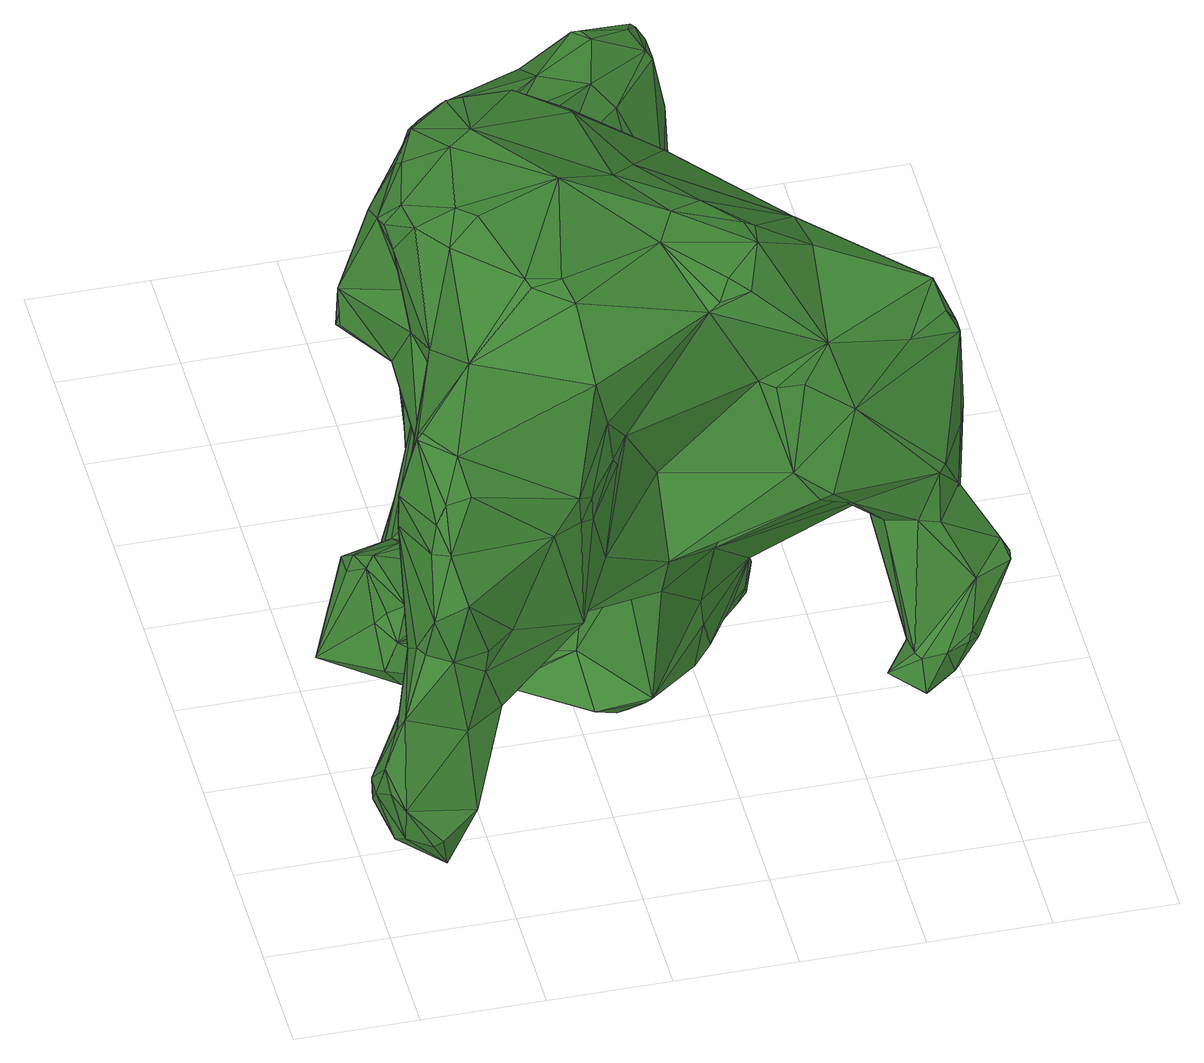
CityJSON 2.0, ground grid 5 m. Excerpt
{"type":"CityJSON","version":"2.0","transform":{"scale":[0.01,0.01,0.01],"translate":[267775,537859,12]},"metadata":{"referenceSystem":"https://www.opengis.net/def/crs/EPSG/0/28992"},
"CityObjects":{
"tree1":{"type":"SolitaryVegetationObject","attributes":{"gtid":22,"crown_width_m":28.54,"crown_median_z":22.55,"crown_r50_m":0.538,"crown_porosity":0.888,"trunk_H_m":9.65,"trunk_DBH_m":1.95,"trunk_radius_m":0.975,"trunk_base_height_m":12.9,"original_gtid":"22"},"geometry":[{"type":"Solid","lod":"3","boundaries":[[[[0,1,2]],[[3,4,5]],[[6,7,8]],[[6,8,9]],[[10,11,12]],[[12,13,14]],[[15,16,1]],[[17,18,19]],[[20,21,22]],[[23,24,25]],[[26,27,28]],[[29,30,31]],[[32,33,34]],[[5,35,3]],[[22,36,37]],[[12,14,38]],[[5,39,35]],[[40,41,42]],[[43,41,40]],[[44,45,10]],[[46,47,48]],[[49,50,51]],[[52,53,54]],[[55,54,53]],[[56,52,57]],[[58,59,60]],[[61,62,63]],[[64,56,32]],[[32,56,57]],[[65,66,67]],[[68,69,70]],[[71,72,73]],[[74,75,76]],[[77,78,50]],[[77,79,78]],[[80,81,82]],[[83,84,85]],[[86,0,2]],[[87,88,46]],[[89,90,30]],[[12,11,13]],[[91,92,93]],[[94,21,95]],[[41,59,96]],[[97,98,99]],[[79,100,101]],[[102,103,104]],[[105,106,107]],[[10,45,11]],[[108,109,110]],[[111,112,113]],[[111,114,112]],[[115,116,12]],[[54,55,117]],[[0,86,118]],[[86,2,16]],[[86,16,119]],[[120,121,122]],[[123,121,120]],[[110,124,19]],[[115,125,116]],[[26,126,27]],[[100,127,101]],[[71,1,0]],[[112,128,129]],[[130,131,132]],[[110,133,108]],[[134,135,136]],[[137,138,139]],[[62,140,141]],[[3,35,102]],[[92,91,142]],[[143,142,91]],[[35,103,102]],[[84,127,100]],[[144,145,126]],[[146,147,148]],[[4,149,5]],[[39,5,149]],[[150,151,152]],[[153,154,155]],[[71,156,15]],[[157,158,159]],[[157,159,160]],[[161,16,15]],[[15,162,161]],[[163,164,165]],[[4,166,167]],[[168,167,166]],[[100,169,170]],[[102,100,79]],[[83,127,84]],[[171,43,172]],[[173,110,174]],[[175,18,176]],[[176,18,17]],[[177,178,179]],[[180,181,182]],[[84,183,184]],[[120,185,102]],[[150,152,87]],[[1,16,2]],[[153,186,187]],[[79,77,120]],[[188,120,77]],[[189,190,160]],[[191,150,87]],[[110,109,124]],[[174,192,145]],[[121,193,194]],[[175,192,18]],[[181,195,196]],[[171,179,59]],[[151,150,195]],[[151,195,181]],[[8,7,197]],[[80,82,198]],[[199,200,201]],[[202,203,204]],[[202,205,203]],[[206,27,126]],[[207,208,13]],[[207,201,208]],[[156,209,210]],[[20,22,37]],[[211,112,212]],[[213,214,64]],[[195,150,215]],[[216,156,217]],[[55,218,117]],[[218,55,199]],[[119,219,86]],[[177,179,220]],[[6,9,221]],[[81,215,48]],[[195,215,81]],[[75,74,222]],[[123,120,223]],[[145,175,126]],[[175,145,192]],[[215,150,224]],[[191,224,150]],[[215,224,48]],[[191,48,224]],[[225,163,226]],[[226,163,165]],[[191,46,48]],[[227,186,153]],[[135,25,136]],[[223,228,123]],[[188,223,120]],[[12,116,10]],[[229,230,231]],[[209,87,152]],[[209,216,87]],[[168,47,167]],[[168,48,47]],[[232,233,94]],[[234,92,142]],[[18,235,19]],[[18,192,235]],[[236,213,237]],[[33,238,34]],[[118,86,239]],[[240,232,95]],[[241,242,190]],[[8,197,243]],[[137,244,143]],[[245,65,211]],[[246,22,21]],[[247,248,249]],[[250,251,205]],[[14,13,208]],[[95,249,240]],[[252,206,176]],[[142,143,253]],[[19,235,110]],[[235,192,174]],[[235,174,110]],[[119,16,161]],[[201,218,199]],[[247,254,6]],[[38,115,12]],[[6,254,255]],[[6,255,7]],[[19,256,17]],[[124,256,19]],[[124,109,256]],[[144,126,257]],[[196,258,182]],[[61,259,65]],[[176,17,256]],[[176,256,252]],[[53,214,260]],[[213,260,214]],[[4,63,149]],[[141,149,63]],[[131,261,262]],[[259,61,63]],[[75,263,76]],[[219,239,86]],[[264,238,265]],[[266,64,214]],[[267,250,129]],[[115,38,231]],[[13,11,117]],[[7,97,99]],[[47,46,88]],[[262,132,131]],[[7,99,197]],[[71,15,1]],[[75,67,268]],[[54,117,45]],[[11,45,117]],[[44,10,116]],[[125,44,116]],[[234,142,164]],[[269,230,270]],[[271,272,261]],[[228,273,123]],[[57,33,32]],[[233,274,275]],[[105,40,276]],[[277,278,279]],[[276,280,105]],[[64,266,52]],[[281,282,254]],[[54,45,187]],[[0,118,72]],[[239,72,118]],[[13,117,207]],[[117,218,207]],[[201,207,218]],[[71,0,72]],[[257,126,26]],[[14,200,38]],[[208,200,14]],[[208,201,200]],[[170,283,284]],[[194,285,81]],[[259,88,87]],[[286,6,221]],[[134,49,287]],[[225,288,163]],[[225,136,288]],[[244,289,290]],[[171,59,41]],[[79,120,102]],[[203,251,67]],[[79,101,78]],[[83,78,101]],[[127,83,101]],[[169,39,283]],[[291,283,39]],[[169,283,170]],[[136,25,288]],[[39,292,291]],[[44,153,45]],[[187,45,153]],[[100,104,169]],[[102,104,100]],[[61,245,62]],[[35,169,103]],[[35,39,169]],[[194,193,285]],[[293,168,166]],[[104,103,169]],[[294,258,295]],[[269,296,230]],[[25,135,23]],[[163,288,25]],[[164,163,24]],[[219,297,298]],[[267,299,250]],[[279,234,300]],[[279,92,234]],[[163,25,24]],[[285,193,301]],[[225,228,223]],[[23,135,300]],[[300,234,23]],[[23,234,24]],[[188,302,223]],[[223,302,225]],[[87,46,191]],[[239,303,72]],[[26,304,257]],[[188,77,302]],[[50,302,77]],[[165,253,305]],[[132,305,253]],[[165,142,253]],[[24,234,164]],[[48,306,81]],[[194,81,306]],[[307,108,137]],[[54,308,52]],[[187,308,54]],[[37,254,249]],[[37,249,95]],[[249,254,247]],[[252,256,307]],[[236,199,53]],[[173,174,145]],[[130,261,131]],[[279,300,277]],[[173,139,138]],[[300,135,277]],[[225,273,228]],[[226,273,225]],[[157,309,158]],[[33,265,238]],[[310,154,125]],[[311,21,94]],[[107,106,74]],[[141,140,114]],[[256,108,307]],[[256,109,108]],[[222,106,204]],[[106,202,204]],[[37,36,282]],[[83,312,78]],[[313,305,262]],[[69,314,315]],[[316,28,134]],[[30,317,89]],[[75,203,67]],[[94,95,232]],[[37,95,20]],[[171,172,318]],[[85,309,157]],[[56,64,52]],[[236,53,260]],[[141,237,213]],[[7,255,97]],[[229,237,230]],[[149,292,39]],[[64,292,149]],[[22,246,319]],[[320,240,42]],[[40,42,240]],[[321,289,322]],[[173,133,110]],[[244,323,130]],[[58,323,244]],[[172,105,318]],[[172,43,105]],[[141,213,149]],[[149,213,64]],[[75,222,203]],[[60,178,268]],[[293,122,324]],[[194,324,122]],[[135,134,277]],[[272,273,226]],[[319,36,22]],[[33,148,325]],[[33,325,265]],[[229,200,236]],[[199,236,200]],[[28,27,277]],[[107,263,220]],[[222,204,203]],[[164,142,165]],[[32,291,292]],[[134,287,316]],[[326,310,327]],[[326,327,243]],[[323,295,258]],[[305,132,262]],[[262,261,313]],[[328,329,330]],[[278,252,331]],[[278,331,279]],[[74,76,107]],[[302,49,225]],[[132,253,143]],[[81,80,195]],[[89,231,296]],[[230,296,231]],[[310,155,154]],[[40,248,276]],[[332,276,248]],[[264,265,333]],[[306,168,334]],[[171,41,43]],[[279,335,92]],[[308,186,336]],[[132,143,130]],[[337,68,338]],[[263,107,76]],[[252,307,335]],[[307,339,335]],[[90,269,270]],[[322,289,340]],[[89,296,90]],[[269,90,296]],[[236,260,213]],[[313,165,305]],[[8,341,9]],[[226,165,313]],[[121,301,193]],[[121,272,301]],[[82,81,271]],[[337,332,314]],[[322,70,275]],[[286,267,332]],[[67,342,343]],[[67,343,268]],[[220,318,107]],[[105,107,318]],[[38,200,229]],[[259,63,88]],[[231,38,229]],[[217,156,73]],[[222,74,106]],[[98,344,265]],[[119,161,297]],[[160,190,242]],[[108,133,138]],[[232,240,320]],[[335,93,92]],[[173,138,133]],[[72,217,73]],[[239,219,298]],[[85,157,345]],[[345,346,85]],[[9,341,330]],[[341,243,327]],[[341,8,243]],[[246,315,319]],[[246,69,315]],[[52,308,148]],[[277,134,28]],[[158,309,85]],[[240,248,40]],[[249,248,240]],[[121,273,272]],[[162,297,161]],[[272,81,285]],[[115,317,125]],[[270,31,90]],[[346,83,85]],[[106,347,202]],[[134,136,49]],[[328,347,280]],[[225,49,136]],[[302,50,49]],[[202,347,328]],[[49,345,287]],[[259,66,65]],[[230,114,111]],[[270,230,111]],[[151,209,152]],[[299,251,250]],[[81,272,271]],[[27,206,252]],[[78,312,50]],[[58,244,290]],[[58,290,59]],[[53,52,266]],[[231,317,115]],[[137,108,138]],[[231,89,317]],[[286,280,267]],[[329,280,286]],[[95,21,20]],[[51,312,83]],[[328,280,329]],[[198,271,348]],[[349,350,183]],[[47,63,167]],[[4,167,63]],[[30,90,31]],[[206,126,175]],[[88,63,47]],[[244,130,143]],[[129,113,112]],[[182,181,196]],[[195,198,196]],[[349,291,32]],[[284,291,349]],[[333,344,351]],[[275,274,321]],[[351,129,264]],[[351,264,333]],[[209,181,210]],[[348,271,261]],[[198,323,258]],[[348,261,130]],[[119,297,219]],[[181,209,151]],[[298,297,352]],[[342,353,216]],[[87,216,353]],[[306,48,168]],[[21,275,246]],[[211,212,245]],[[202,328,205]],[[330,205,328]],[[9,330,329]],[[9,329,221]],[[286,221,329]],[[68,189,338]],[[55,53,199]],[[73,156,71]],[[318,179,171]],[[239,298,303]],[[125,154,44]],[[352,354,298]],[[352,303,354]],[[298,354,303]],[[320,322,233]],[[70,69,275]],[[114,212,112]],[[241,274,304]],[[241,321,274]],[[241,189,68]],[[160,242,157]],[[27,278,277]],[[246,275,69]],[[27,252,278]],[[122,121,194]],[[137,339,307]],[[28,304,26]],[[137,144,244]],[[211,355,67]],[[244,340,289]],[[321,241,356]],[[339,93,335]],[[57,357,33]],[[148,33,357]],[[175,176,206]],[[87,353,259]],[[353,66,259]],[[358,31,270]],[[137,139,144]],[[272,285,301]],[[121,123,273]],[[320,233,232]],[[148,357,52]],[[306,334,194]],[[205,251,203]],[[270,111,359]],[[112,251,338]],[[338,251,299]],[[268,177,220]],[[153,44,154]],[[198,195,80]],[[342,66,353]],[[15,210,180]],[[61,65,245]],[[281,37,282]],[[198,82,271]],[[194,334,324]],[[97,344,98]],[[265,344,333]],[[344,97,255]],[[280,332,337]],[[254,37,281]],[[282,351,255]],[[156,210,15]],[[114,237,141]],[[343,342,217]],[[342,216,217]],[[209,156,216]],[[348,323,198]],[[130,323,348]],[[303,352,72]],[[217,72,352]],[[217,352,343]],[[245,212,62]],[[352,297,162]],[[360,159,158]],[[238,159,360]],[[264,159,238]],[[310,30,327]],[[236,237,229]],[[326,155,310]],[[310,317,30]],[[125,317,310]],[[351,267,129]],[[264,129,160]],[[261,272,313]],[[268,178,177]],[[64,32,292]],[[129,250,113]],[[250,111,113]],[[250,359,111]],[[157,242,316]],[[28,242,241]],[[316,242,28]],[[304,28,241]],[[184,350,158]],[[212,140,62]],[[358,341,29]],[[344,255,351]],[[349,183,84]],[[237,114,230]],[[21,311,275]],[[337,69,68]],[[314,69,337]],[[105,43,40]],[[220,179,318]],[[321,356,289]],[[220,263,268]],[[268,263,75]],[[322,275,321]],[[3,185,166]],[[293,166,185]],[[266,214,53]],[[280,299,267]],[[337,299,280]],[[338,299,337]],[[184,158,85]],[[330,358,205]],[[341,358,330]],[[196,198,258]],[[325,147,99]],[[325,148,147]],[[189,241,190]],[[320,96,322]],[[332,267,36]],[[332,36,314]],[[332,280,276]],[[286,248,6]],[[332,248,286]],[[36,351,282]],[[247,6,248]],[[243,361,326]],[[313,272,226]],[[279,331,335]],[[252,335,331]],[[51,50,312]],[[60,294,58]],[[179,178,59]],[[294,323,58]],[[59,178,60]],[[148,308,336]],[[3,102,185]],[[322,356,70]],[[257,274,233]],[[3,166,4]],[[284,283,291]],[[42,96,320]],[[41,96,42]],[[91,93,339]],[[84,184,85]],[[173,145,139]],[[144,139,145]],[[290,96,59]],[[57,52,357]],[[293,334,168]],[[324,334,293]],[[233,275,311]],[[94,233,311]],[[96,356,322]],[[289,356,290]],[[290,356,96]],[[99,98,325]],[[160,159,264]],[[68,356,241]],[[70,356,68]],[[197,99,147]],[[358,29,31]],[[98,265,325]],[[180,210,181]],[[268,343,294]],[[268,294,60]],[[362,363,182]],[[183,350,184]],[[141,63,62]],[[364,158,350]],[[364,350,238]],[[238,350,34]],[[327,30,29]],[[327,29,341]],[[106,105,347]],[[84,100,284]],[[284,349,84]],[[170,284,100]],[[146,197,147]],[[205,359,250]],[[122,293,185]],[[122,185,120]],[[351,36,267]],[[315,314,36]],[[315,36,319]],[[282,255,254]],[[144,340,244]],[[91,339,143]],[[339,137,143]],[[257,233,144]],[[67,66,342]],[[361,146,336]],[[359,205,358]],[[359,358,270]],[[67,251,112]],[[211,67,112]],[[180,363,162]],[[182,363,180]],[[323,294,295]],[[294,362,258]],[[182,258,362]],[[352,363,343]],[[352,162,363]],[[343,363,362]],[[294,343,362]],[[15,180,162]],[[114,140,212]],[[287,345,316]],[[316,345,157]],[[304,274,257]],[[160,129,128]],[[361,243,146]],[[197,146,243]],[[233,322,340]],[[233,340,144]],[[360,158,364]],[[148,336,146]],[[326,227,155]],[[160,128,189]],[[360,364,238]],[[34,350,32]],[[349,32,350]],[[189,128,112]],[[189,112,338]],[[65,67,355]],[[65,355,211]],[[227,153,155]],[[326,361,227]],[[345,49,51]],[[345,51,346]],[[346,51,83]],[[187,186,308]],[[361,336,186]],[[105,280,347]],[[227,361,186]],[[365,366,367]],[[365,367,368]],[[368,367,369]],[[368,369,370]],[[367,366,371]],[[367,371,369]],[[369,371,372]],[[369,372,370]],[[371,366,373]],[[371,373,372]],[[372,373,374]],[[372,374,370]],[[373,366,375]],[[373,375,374]],[[374,375,376]],[[374,376,370]],[[375,366,377]],[[375,377,376]],[[376,377,378]],[[376,378,370]],[[377,366,379]],[[377,379,378]],[[378,379,380]],[[378,380,370]],[[379,366,381]],[[379,381,380]],[[380,381,382]],[[380,382,370]],[[381,366,383]],[[381,383,382]],[[382,383,384]],[[382,384,370]],[[383,366,385]],[[383,385,384]],[[384,385,386]],[[384,386,370]],[[385,366,387]],[[385,387,386]],[[386,387,388]],[[386,388,370]],[[387,366,389]],[[387,389,388]],[[388,389,390]],[[388,390,370]],[[389,366,391]],[[389,391,390]],[[390,391,392]],[[390,392,370]],[[391,366,393]],[[391,393,392]],[[392,393,394]],[[392,394,370]],[[393,366,395]],[[393,395,394]],[[394,395,396]],[[394,396,370]],[[395,366,397]],[[395,397,396]],[[396,397,398]],[[396,398,370]],[[397,366,399]],[[397,399,398]],[[398,399,400]],[[398,400,370]],[[399,366,401]],[[399,401,400]],[[400,401,402]],[[400,402,370]],[[401,366,403]],[[401,403,402]],[[402,403,404]],[[402,404,370]],[[403,366,405]],[[403,405,404]],[[404,405,406]],[[404,406,370]],[[405,366,407]],[[405,407,406]],[[406,407,408]],[[406,408,370]],[[407,366,409]],[[407,409,408]],[[408,409,410]],[[408,410,370]],[[409,366,411]],[[409,411,410]],[[410,411,412]],[[410,412,370]],[[411,366,413]],[[411,413,412]],[[412,413,414]],[[412,414,370]],[[413,366,365]],[[413,365,414]],[[414,365,368]],[[414,368,370]]]]}]}
},
"vertices":[
[2510,784,468],[2473,743,537],[2459,731,493],[1189,1983,2380],[1547,1969,2129],[1188,2050,2342],[754,2427,213],[711,2561,306],[1116,2599,210],[1095,2493,146],[1721,3709,1087],[1761,3618,1296],[1915,3634,1004],[1811,3556,1373],[1838,3515,1347],[2506,815,739],[2368,706,478],[37,140,686],[16,300,565],[100,159,436],[239,1733,454],[296,1650,527],[277,1791,481],[229,188,1969],[267,204,2049],[222,488,2154],[400,748,1098],[180,471,1124],[318,841,1295],[1625,2725,535],[1804,2920,562],[1661,2713,546],[648,2652,1668],[802,2781,1274],[543,2521,1575],[984,2133,2406],[472,1967,380],[255,1892,395],[1834,3375,1370],[1022,2251,2259],[884,1353,236],[1036,955,235],[705,1119,294],[1125,977,194],[1627,3795,785],[1484,3721,1117],[2253,1395,1787],[2114,1475,1915],[2393,1061,2070],[417,1100,2065],[431,1415,2414],[380,1554,2201],[947,3148,1507],[1340,3219,1508],[1348,3551,1265],[1525,3425,1522],[790,2873,1677],[748,2864,1644],[1255,774,949],[1241,866,336],[1476,1060,622],[1615,1847,1648],[1417,1976,1533],[1639,1851,1851],[933,2812,1752],[1934,1439,1362],[2072,1351,1216],[1654,1599,761],[1065,1365,740],[584,1591,545],[782,1310,466],[2661,892,738],[2560,921,496],[2663,921,759],[1757,1529,213],[1792,1553,347],[1759,1493,250],[590,1406,2492],[419,1588,2390],[651,1762,2493],[1835,838,1827],[1924,820,2036],[1731,864,1809],[349,1695,2246],[380,1975,2053],[231,1849,1788],[2410,755,340],[2510,1044,1436],[2161,1484,1623],[1862,2992,764],[1799,2883,596],[530,195,1377],[320,36,1666],[421,133,1345],[250,1312,538],[58,1488,258],[1001,1127,409],[658,2526,382],[646,2642,712],[737,2880,470],[564,2033,2376],[483,1847,2376],[751,1828,2510],[788,2128,2414],[724,2138,2402],[1312,1467,201],[1732,1579,178],[1716,1470,216],[374,119,566],[223,49,488],[270,191,256],[1285,2534,1010],[1484,1949,1063],[1147,2225,1051],[1319,2512,1110],[1930,3581,933],[1916,3642,921],[1747,3571,1390],[2503,864,373],[2280,682,311],[1004,1431,2541],[1332,1120,2410],[1405,1261,2438],[895,919,2477],[193,91,434],[1881,3608,783],[200,448,987],[472,1915,2316],[1105,1872,1231],[1053,2208,1025],[989,585,1332],[1035,574,1800],[893,382,1711],[358,263,407],[282,858,1724],[153,503,1876],[234,519,2158],[493,224,978],[391,175,578],[386,249,611],[1262,2314,1593],[1298,2406,1678],[708,256,1762],[845,340,1232],[505,799,970],[285,340,535],[912,2903,590],[857,2903,562],[890,3168,1107],[1230,2400,1841],[2478,958,1869],[2398,863,1295],[2485,986,1382],[1312,3606,993],[1622,3785,779],[1617,3586,902],[2633,943,810],[394,1644,1559],[231,1887,1576],[726,1901,1388],[766,1741,1279],[2268,710,464],[2245,735,478],[338,304,2201],[372,210,2065],[822,310,1886],[1359,1685,2328],[1949,1496,2106],[1931,1430,2166],[743,2232,2311],[725,2283,2234],[1223,911,279],[1170,974,205],[356,319,438],[254,305,396],[14,363,592],[18,160,803],[1523,1100,359],[1488,1058,502],[1451,1049,307],[2294,881,1016],[2368,840,1275],[2022,828,1200],[718,2045,1884],[285,1901,1746],[1242,1530,2427],[1258,3424,994],[1197,3578,1016],[660,1322,2507],[1138,1526,1073],[1007,1173,1278],[2471,992,1895],[21,376,476],[1561,945,2331],[1705,1076,2375],[2026,795,1702],[1931,756,1321],[800,2947,445],[1783,804,1419],[1592,3376,1513],[1811,3393,1397],[1761,3482,1441],[1650,1742,303],[1788,1765,360],[1757,1741,314],[1486,1993,461],[74,200,954],[1785,3549,1409],[1803,3533,1404],[2464,924,1137],[2377,862,1007],[1642,1881,1150],[1526,2010,1175],[1208,2848,1568],[1141,2994,1556],[2265,897,1922],[2494,1036,958],[2497,1046,841],[1559,3420,1525],[2284,689,303],[1662,1335,335],[1058,2402,132],[1780,1647,297],[758,952,2477],[2429,987,1961],[482,714,2300],[941,546,2241],[1391,3372,1000],[774,906,2466],[1627,3109,1381],[1699,2861,942],[1796,3028,1009],[270,1233,359],[320,1223,499],[268,117,1864],[77,243,372],[1540,3168,1470],[1340,2825,1402],[647,2405,1351],[2410,903,327],[342,1266,250],[730,1033,1106],[682,1296,1597],[1350,3046,514],[911,596,1060],[1626,1907,1193],[336,1703,541],[462,1949,143],[716,1785,184],[241,1487,219],[1048,2352,538],[1474,1908,535],[92,136,1055],[831,325,1753],[397,1987,204],[644,2458,335],[83,83,643],[497,805,974],[1884,788,1276],[2115,1518,1518],[1206,3010,1515],[1102,723,1806],[1006,531,1864],[1731,1396,357],[664,2280,1061],[617,2532,959],[1105,2999,1560],[919,2322,465],[1750,1406,497],[1809,2897,755],[1687,2674,586],[1665,895,1831],[1459,844,2261],[929,827,2423],[517,886,1037],[380,1351,568],[980,1563,235],[154,515,1711],[164,249,1313],[199,96,1563],[1242,1756,290],[389,1994,265],[459,2032,312],[743,2305,2219],[693,2276,2168],[1639,892,2291],[1068,2313,128],[464,1192,1836],[243,484,2186],[658,882,1018],[1162,990,887],[763,2318,2185],[990,2337,2040],[1538,1328,2408],[1540,1091,851],[1674,958,1328],[1850,2965,780],[2148,775,361],[2285,887,317],[1403,1891,484],[207,177,1838],[1508,863,2286],[526,1231,2448],[2368,923,323],[491,891,1066],[885,368,1835],[1953,1205,2205],[337,133,957],[1073,3357,1038],[241,1851,1597],[1720,3307,795],[302,1338,556],[361,1637,2263],[992,562,2025],[575,1733,507],[515,1742,532],[350,993,1645],[1844,3078,741],[1362,1060,251],[456,1765,528],[676,1118,310],[655,916,1032],[702,1181,413],[1292,804,1066],[1678,1202,2377],[773,2732,725],[1659,3314,850],[1440,3029,521],[1391,1891,345],[1119,2324,154],[1191,2398,220],[184,186,1327],[767,1781,234],[655,2394,839],[1723,1189,2361],[277,110,1335],[1186,3232,937],[1012,1597,372],[1379,1674,632],[416,159,1221],[567,831,975],[1294,2599,283],[2231,1331,999],[2160,1198,889],[643,2533,694],[427,1461,1850],[430,1576,1968],[1408,1650,254],[1279,952,1398],[729,2258,2097],[530,2482,1570],[682,2369,805],[2260,931,383],[2186,1326,1149],[2300,920,326],[1417,1509,1030],[1054,1225,666],[870,3032,1467],[1311,2547,333],[1234,2543,516],[801,2059,1485],[1290,3081,724],[2008,974,1100],[2183,983,956],[695,2363,1550],[1223,1643,90],[1125,1645,90],[1220,1669,90],[1224,1627,1055],[1221,1652,1055],[1127,1629,1055],[1210,1692,91],[1212,1676,1056],[1195,1713,91],[1197,1696,1056],[1175,1729,91],[1177,1712,1056],[1152,1739,91],[1154,1722,1056],[1127,1743,92],[1128,1726,1057],[1101,1740,92],[1103,1723,1057],[1078,1730,91],[1079,1714,1056],[1057,1715,91],[1059,1699,1056],[1041,1695,91],[1043,1679,1056],[1031,1672,91],[1033,1655,1056],[1028,1647,90],[1029,1630,1055],[1030,1621,90],[1032,1605,1055],[1040,1598,89],[1041,1581,1054],[1055,1577,89],[1057,1561,1054],[1075,1561,89],[1077,1545,1054],[1098,1551,88],[1100,1535,1054],[1123,1547,88],[1125,1531,1053],[1149,1550,88],[1150,1534,1053],[1172,1560,88],[1174,1543,1054],[1193,1575,89],[1195,1559,1054],[1209,1595,89],[1210,1578,1054],[1219,1618,89],[1221,1602,1054]
]}
